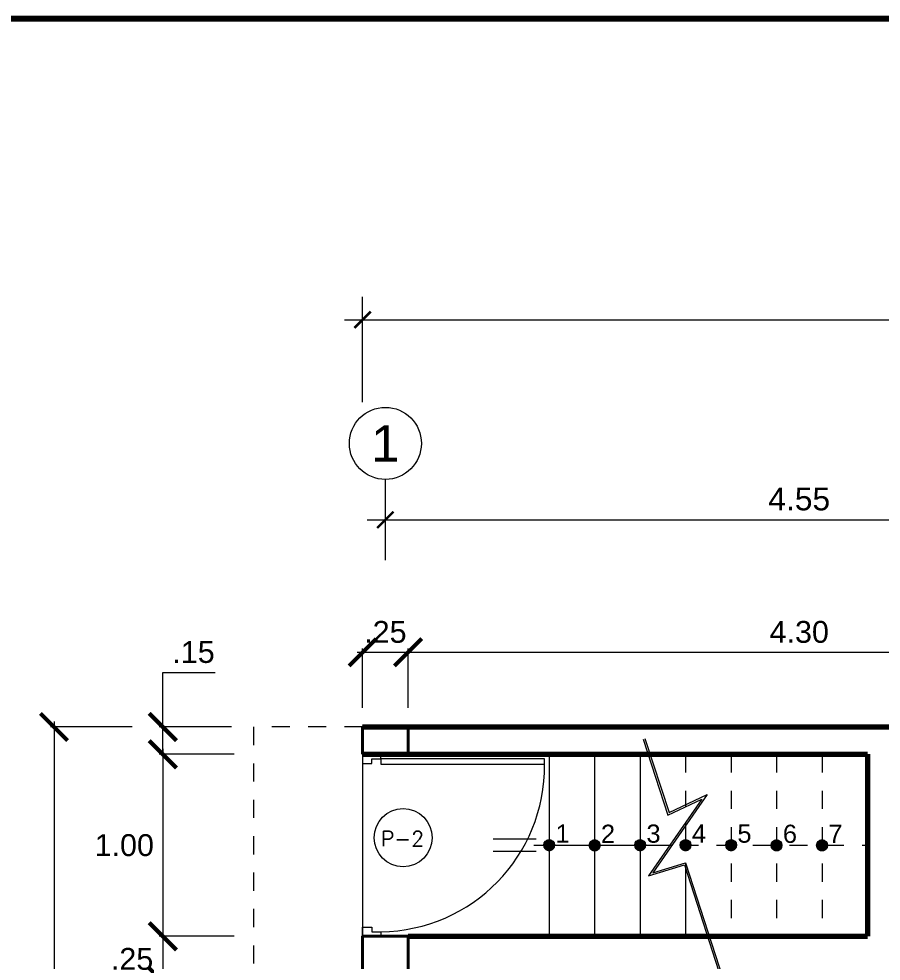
# Model space of a CAD drawing. Header units: millimetres. Extents: x 565 to 912, y 163 to 192.
# Drawn here: x 572.27 to 577.01, y 186.54 to 191.72 of the extents above; entities that cross this region are included whole.
import ezdxf

# ---------------------------------------------------------------- set-up
doc = ezdxf.new("R2010")
doc.units = ezdxf.units.MM
doc.header["$LTSCALE"] = 0.0125
doc.linetypes.add('DASHED2', pattern=[9.524999999999999, 6.35, -3.175])
for name, color, linetype, lineweight in [('COLUMNAS', 162, 'Continuous', 40), ('COTAS', 9, 'Continuous', 9), ('EQUIPO', 2, 'Continuous', 15), ('MARCO', 1, 'Continuous', 13), ('MARKO', 186, 'Continuous', 80), ('MURO ALTO', 40, 'Continuous', 70), ('proy', 254, 'Continuous', 0), ('PROYECCCIONES', 9, 'DASHED2', 9), ('TEXTO', 6, 'Continuous', 15)]:
    doc.layers.add(name, color=color, linetype=linetype, lineweight=lineweight)
doc.styles.add('ARIAL', font='arial.ttf')
doc.styles.add('NOMBRE-2', font='arial.ttf')
doc.styles.add('ROMANS135', font='romans.shx', dxfattribs={"width": 1.35})
doc.dimstyles.new('ISO-25', dxfattribs={"dimtxt": 0.12, "dimasz": 0.15, "dimexe": 0.02, "dimexo": 0.1055000000000001, "dimgap": 0.05, "dimtad": 2, "dimtih": 1, "dimtoh": 1, "dimzin": 4, "dimdsep": 46, "dimtxsty": 'ARIAL', "dimblk": 'ARCHTICK', "dimcen": 2.5, "dimdle": 0.03, "dimclrd": 1, "dimclre": 2, "dimclrt": 256, "dimadec": 0, "dimazin": 0, "dimtfac": 1, "dimtmove": 0, "dimatfit": 0, "dimldrblk": 'ARCHTICK', "dimfxl": 0, "dimlwd": 13, "dimlwe": 9, "dimarcsym": 0})
doc.dimstyles.new('PLANTA', dxfattribs={"dimtxt": 0.125, "dimasz": 0.09, "dimexe": 0.125, "dimexo": 0.1, "dimgap": 0.05, "dimtad": 1, "dimzin": 4, "dimdsep": 46, "dimtxsty": 'NOMBRE-2', "dimblk1": 'ARCHTICK', "dimblk2": 'ARCHTICK', "dimsah": 1, "dimcen": 0, "dimdle": 0.1, "dimclrd": 1, "dimclre": 1, "dimclrt": 256, "dimadec": 0, "dimazin": 0, "dimtfac": 1, "dimtmove": 1, "dimatfit": 3, "dimldrblk": 'ARCHTICK', "dimfxl": 0, "dimtolj": 1, "dimtzin": 0, "dimlwd": 0, "dimlwe": 0, "dimarcsym": 0})

# ---------------------------------------------------------------- blocks, each defined once
blk = doc.blocks.new('_ARCHTICK')
at = {"color": 0, "linetype": 'ByBlock', "const_width": 0.15}
blk.add_lwpolyline([(-0.5, -0.5), (0.5, 0.5)], dxfattribs=at)
blk = doc.blocks.new('*D18')
at = {"layer": 'COTAS', "color": 1, "lineweight": 13, "transparency": 16777216}
blk.add_line((572.4598761032306, 187.8573166755378), (572.4598761032306, 181.8973602362852), dxfattribs=at)
at = {"layer": 'COTAS', "color": 2, "lineweight": 9, "transparency": 16777216}
for p, q in [((572.8896680132184, 187.8273166755378), (572.4398761032306, 187.8273166755378)), ((572.9056994358532, 181.9273602362852), (572.4398761032306, 181.9273602362852))]:
    blk.add_line(p, q, dxfattribs=at)
at = {"layer": 'Defpoints', "color": 0, "transparency": 16777216}
for p in [(572.9951680132184, 187.8273166755378), (572.4598761032306, 181.9273602362852), (573.0111994358532, 181.9273602362852)]:
    blk.add_point(p, dxfattribs=at)
at = {"layer": 'COTAS', "color": 1, "lineweight": 13, "transparency": 16777216, "xscale": 0.15, "yscale": 0.15, "zscale": 0.15}
for p, rotation in [((572.4598761032306, 187.8273166755378), 90), ((572.4598761032306, 181.9273602362852), 270)]:
    blk.add_blockref('_ARCHTICK', p, dxfattribs=dict(at, rotation=rotation))
at = {"layer": 'COTAS', "transparency": 16777216, "insert": (572.2542280814025, 184.8773384559116), "char_height": 0.12, "attachment_point": 5, "style": 'ARIAL'}
blk.add_mtext('5.90', dxfattribs=at)
blk = doc.blocks.new('P1.0m')
at = {"layer": 'EQUIPO'}
blk.add_lwpolyline([(0.02500000000003411, 0), (0.05500000000003524, 0), (0.05500000000003524, 0.9000000000000057), (0.02500000000003411, 0.9000000000000057)], close=True, dxfattribs=at)
for points in [[(2.842170943040401e-14, -0.09999999999999432), (0.05000000000003979, -0.09999999999999432), (0.05000000000003979, -0.04999999999998295), (0.02500000000003411, -0.04999999999998295), (0.02500000000003411, 0), (2.842170943040401e-14, 0)], [(1.000000000000028, -0.09999999999999432), (0.950000000000017, -0.09999999999999432), (0.950000000000017, -0.04999999999998295), (0.9750000000000512, -0.04999999999998295), (0.9750000000000512, 0), (1.000000000000028, 0)]]:
    blk.add_lwpolyline(points, dxfattribs=at)
at = {"layer": 'EQUIPO', "color": 252}
blk.add_arc((0.06500000000002615, -0.009999999999990905), 0.9100549433962767, 0.6295986084095153, 90.6295986084095, dxfattribs=at)
blk = doc.blocks.new('*D22')
at = {"layer": 'COTAS', "color": 1, "lineweight": 13, "transparency": 16777216}
blk.add_line((574.1262554051223, 188.237783516041), (574.4362554051222, 188.237783516041), dxfattribs=at)
at = {"layer": 'COTAS', "color": 2, "lineweight": 9, "transparency": 16777216}
for p, q in [((574.1562554051222, 187.9328166755379), (574.1562554051222, 188.257783516041)), ((574.4062554051222, 187.9328166755379), (574.4062554051222, 188.257783516041))]:
    blk.add_line(p, q, dxfattribs=at)
at = {"layer": 'Defpoints', "color": 0, "transparency": 16777216}
for p in [(574.4062554051222, 188.237783516041), (574.1562554051222, 187.8273166755378), (574.4062554051222, 187.8273166755378)]:
    blk.add_point(p, dxfattribs=at)
at = {"layer": 'COTAS', "color": 1, "lineweight": 13, "transparency": 16777216, "xscale": 0.15, "yscale": 0.15, "zscale": 0.15, "rotation": 180}
blk.add_blockref('_ARCHTICK', (574.1562554051222, 188.237783516041), dxfattribs=at)
at = {"layer": 'COTAS', "color": 1, "lineweight": 13, "transparency": 16777216, "xscale": 0.15, "yscale": 0.15, "zscale": 0.15}
blk.add_blockref('_ARCHTICK', (574.4062554051222, 188.237783516041), dxfattribs=at)
at = {"layer": 'COTAS', "transparency": 16777216, "insert": (574.2812554051222, 188.3490522745676), "char_height": 0.12, "attachment_point": 5, "style": 'ARIAL'}
blk.add_mtext('.25', dxfattribs=at)
blk = doc.blocks.new('*D23')
at = {"layer": 'COTAS', "color": 1, "lineweight": 13, "transparency": 16777216}
blk.add_line((574.3762554051223, 188.237783516041), (578.7362554051223, 188.237783516041), dxfattribs=at)
at = {"layer": 'COTAS', "color": 2, "lineweight": 9, "transparency": 16777216}
for p, q in [((574.4062554051222, 187.9328166755379), (574.4062554051222, 188.257783516041)), ((578.7062554051223, 187.9328166755379), (578.7062554051223, 188.257783516041))]:
    blk.add_line(p, q, dxfattribs=at)
at = {"layer": 'Defpoints', "color": 0, "transparency": 16777216}
for p in [(578.7062554051223, 188.237783516041), (574.4062554051222, 187.8273166755378), (578.7062554051223, 187.8273166755378)]:
    blk.add_point(p, dxfattribs=at)
at = {"layer": 'COTAS', "color": 1, "lineweight": 13, "transparency": 16777216, "xscale": 0.15, "yscale": 0.15, "zscale": 0.15, "rotation": 180}
blk.add_blockref('_ARCHTICK', (574.4062554051222, 188.237783516041), dxfattribs=at)
at = {"layer": 'COTAS', "color": 1, "lineweight": 13, "transparency": 16777216, "xscale": 0.15, "yscale": 0.15, "zscale": 0.15}
blk.add_blockref('_ARCHTICK', (578.7062554051223, 188.237783516041), dxfattribs=at)
at = {"layer": 'COTAS', "transparency": 16777216, "insert": (576.5562554051223, 188.349093202262), "char_height": 0.12, "attachment_point": 5, "style": 'ARIAL'}
blk.add_mtext('4.30', dxfattribs=at)
blk = doc.blocks.new('*D44')
at = {"layer": 'COTAS', "color": 1, "lineweight": 13, "transparency": 16777216}
for p, q in [((573.0576791699901, 187.8273166755378), (573.0576791699901, 188.1273166755379)), ((573.0576791699901, 188.1273166755379), (573.3454690744921, 188.1273166755379)), ((573.0576791699901, 187.6773166755379), (573.0576791699901, 187.8273166755378)), ((573.0576791699901, 187.6773166755379), (573.0576791699901, 187.5273166755379))]:
    blk.add_line(p, q, dxfattribs=at)
at = {"layer": 'COTAS', "color": 2, "lineweight": 9, "transparency": 16777216}
for p, q in [((573.4345131887541, 187.8273166755378), (573.0376791699902, 187.8273166755378)), ((573.4345131887541, 187.6773166755379), (573.0376791699902, 187.6773166755379))]:
    blk.add_line(p, q, dxfattribs=at)
at = {"layer": 'Defpoints', "color": 0, "transparency": 16777216}
for p in [(573.5400131887541, 187.8273166755378), (573.0576791699901, 187.6773166755379), (573.5400131887541, 187.6773166755379)]:
    blk.add_point(p, dxfattribs=at)
at = {"layer": 'COTAS', "color": 1, "lineweight": 13, "transparency": 16777216, "xscale": 0.15, "yscale": 0.15, "zscale": 0.15}
for p, rotation in [((573.0576791699901, 187.8273166755378), 270), ((573.0576791699901, 187.6773166755379), 90)]:
    blk.add_blockref('_ARCHTICK', p, dxfattribs=dict(at, rotation=rotation))
at = {"layer": 'COTAS', "transparency": 16777216, "insert": (573.2265741222411, 188.2385854340645), "char_height": 0.12, "attachment_point": 5, "style": 'ARIAL'}
blk.add_mtext('.15', dxfattribs=at)
blk = doc.blocks.new('*D66')
at = {"layer": 'COTAS', "color": 1, "lineweight": 13, "transparency": 16777216}
blk.add_line((573.0576791699901, 187.7073166755379), (573.0576791699901, 186.6473166755379), dxfattribs=at)
at = {"layer": 'COTAS', "color": 2, "lineweight": 9, "transparency": 16777216}
for p, q in [((573.4507554051222, 187.6773166755379), (573.0376791699902, 187.6773166755379)), ((573.4507554051222, 186.6773166755379), (573.0376791699902, 186.6773166755379))]:
    blk.add_line(p, q, dxfattribs=at)
at = {"layer": 'Defpoints', "color": 0, "transparency": 16777216}
for p in [(573.5562554051222, 187.6773166755379), (573.0576791699901, 186.6773166755379), (573.5562554051222, 186.6773166755379)]:
    blk.add_point(p, dxfattribs=at)
at = {"layer": 'COTAS', "color": 1, "lineweight": 13, "transparency": 16777216, "xscale": 0.15, "yscale": 0.15, "zscale": 0.15}
for p, rotation in [((573.0576791699901, 187.6773166755379), 90), ((573.0576791699901, 186.6773166755379), 270)]:
    blk.add_blockref('_ARCHTICK', p, dxfattribs=dict(at, rotation=rotation))
at = {"layer": 'COTAS', "transparency": 16777216, "insert": (572.8458510663066, 187.177316675538), "char_height": 0.12, "attachment_point": 5, "style": 'ARIAL'}
blk.add_mtext('1.00', dxfattribs=at)
blk = doc.blocks.new('*D67')
at = {"layer": 'COTAS', "color": 2, "lineweight": 9, "transparency": 16777216}
for p, q in [((573.4507554051222, 186.6773166755379), (573.0376791699902, 186.6773166755379)), ((573.4507554051222, 186.4273166755379), (573.0376791699902, 186.4273166755379))]:
    blk.add_line(p, q, dxfattribs=at)
at = {"layer": 'COTAS', "color": 1, "lineweight": 13, "transparency": 16777216}
blk.add_line((573.0576791699901, 186.7073166755379), (573.0576791699901, 186.3973166755379), dxfattribs=at)
at = {"layer": 'Defpoints', "color": 0, "transparency": 16777216}
for p in [(573.5562554051222, 186.6773166755379), (573.0576791699901, 186.4273166755379), (573.5562554051222, 186.4273166755379)]:
    blk.add_point(p, dxfattribs=at)
at = {"layer": 'COTAS', "color": 1, "lineweight": 13, "transparency": 16777216, "xscale": 0.15, "yscale": 0.15, "zscale": 0.15}
for p, rotation in [((573.0576791699901, 186.6773166755379), 90), ((573.0576791699901, 186.4273166755379), 270)]:
    blk.add_blockref('_ARCHTICK', p, dxfattribs=dict(at, rotation=rotation))
at = {"layer": 'COTAS', "transparency": 16777216, "insert": (572.8887842177392, 186.552316675538), "char_height": 0.12, "attachment_point": 5, "style": 'ARIAL'}
blk.add_mtext('.25', dxfattribs=at)
blk = doc.blocks.new('*D192')
at = {"layer": 'COTAS', "color": 1, "lineweight": 0, "transparency": 16777216}
for p, q in [((574.1562554051221, 189.6124970027279), (574.1562554051221, 190.1901630261959)), ((611.6362554051221, 189.6124970027279), (611.6362554051221, 190.1901630261959)), ((574.0562554051221, 190.0651630261959), (611.7362554051222, 190.0651630261959))]:
    blk.add_line(p, q, dxfattribs=at)
at = {"layer": 'Defpoints', "color": 0, "transparency": 16777216}
for p in [(611.6362554051221, 190.0651630261959), (574.1562554051221, 189.5124970027279), (611.6362554051221, 189.5124970027279)]:
    blk.add_point(p, dxfattribs=at)
at = {"layer": 'COTAS', "color": 1, "lineweight": 0, "transparency": 16777216, "xscale": 0.09, "yscale": 0.09, "zscale": 0.09, "rotation": 180}
blk.add_blockref('_ARCHTICK', (574.1562554051221, 190.0651630261959), dxfattribs=at)
at = {"layer": 'COTAS', "color": 1, "lineweight": 0, "transparency": 16777216, "xscale": 0.09, "yscale": 0.09, "zscale": 0.09}
blk.add_blockref('_ARCHTICK', (611.6362554051221, 190.0651630261959), dxfattribs=at)
at = {"layer": 'COTAS', "transparency": 16777216, "insert": (592.8962554051221, 190.1790272826761), "char_height": 0.125, "attachment_point": 5, "style": 'NOMBRE-2'}
blk.add_mtext('\\A1;37.48', dxfattribs=at)
blk = doc.blocks.new('*D194')
at = {"layer": 'COTAS', "color": 1, "lineweight": 0, "transparency": 16777216}
for p, q in [((574.2812554051221, 188.8439897205634), (574.2812554051221, 189.0908906524509)), ((578.8312554051222, 188.8439897205634), (578.8312554051222, 189.0908906524509)), ((574.1812554051221, 188.9658906524509), (578.9312554051222, 188.9658906524509))]:
    blk.add_line(p, q, dxfattribs=at)
at = {"layer": 'Defpoints', "color": 0, "transparency": 16777216}
for p in [(578.8312554051222, 188.9658906524509), (574.2812554051221, 188.7439897205634), (578.8312554051222, 188.7439897205634)]:
    blk.add_point(p, dxfattribs=at)
at = {"layer": 'COTAS', "color": 1, "lineweight": 0, "transparency": 16777216, "xscale": 0.09, "yscale": 0.09, "zscale": 0.09, "rotation": 180}
blk.add_blockref('_ARCHTICK', (574.2812554051221, 188.9658906524509), dxfattribs=at)
at = {"layer": 'COTAS', "color": 1, "lineweight": 0, "transparency": 16777216, "xscale": 0.09, "yscale": 0.09, "zscale": 0.09}
blk.add_blockref('_ARCHTICK', (578.8312554051222, 188.9658906524509), dxfattribs=at)
at = {"layer": 'COTAS', "transparency": 16777216, "insert": (576.5562554051221, 189.0794564778261), "char_height": 0.125, "attachment_point": 5, "style": 'NOMBRE-2'}
blk.add_mtext('\\A1;4.55', dxfattribs=at)

msp = doc.modelspace()

# ---------------------------------------------------------------- hatches: boundary and pattern name
at = {"layer": 'MARCO'}
h = msp.add_hatch(dxfattribs=at)
h.set_pattern_fill('LINE', color=256, scale=0.0001, style=0)
h.set_pattern_definition([(0, (144.8010589904225, 26.63179688371451), (0, 0.0003175), [])])
h.paths.add_polyline_path([(575.1520282688333, 187.178375697937, 1), (575.2112825414114, 187.178375697937, 1)])
h = msp.add_hatch(dxfattribs=at)
h.set_pattern_fill('LINE', color=256, scale=0.0001, style=0)
h.set_pattern_definition([(0, (145.0510589904225, 26.63073786131534), (0, 0.0003175), [])])
h.paths.add_polyline_path([(575.4020282688333, 187.1773166755379, 1), (575.4612825414114, 187.1773166755379, 1)])
h = msp.add_hatch(dxfattribs=at)
h.set_pattern_fill('LINE', color=256, scale=0.0001, style=0)
h.set_pattern_definition([(0, (145.3010589904225, 26.63179688371451), (0, 0.0003175), [])])
h.paths.add_polyline_path([(575.6520282688333, 187.178375697937, 1), (575.7112825414114, 187.178375697937, 1)])
h = msp.add_hatch(dxfattribs=at)
h.set_pattern_fill('LINE', color=256, scale=0.0001, style=0)
h.set_pattern_definition([(0, (145.5510589904225, 26.63179688371451), (0, 0.0003175), [])])
h.paths.add_polyline_path([(575.9020282688333, 187.178375697937, 1), (575.9612825414114, 187.178375697937, 1)])
h = msp.add_hatch(dxfattribs=at)
h.set_pattern_fill('LINE', color=256, scale=0.0001, style=0)
h.set_pattern_definition([(0, (145.8010589904225, 26.63179688371451), (0, 0.0003175), [])])
h.paths.add_polyline_path([(576.1520282688333, 187.178375697937, 1), (576.2112825414114, 187.178375697937, 1)])
h = msp.add_hatch(dxfattribs=at)
h.set_pattern_fill('LINE', color=256, scale=0.0001, style=0)
h.set_pattern_definition([(0, (146.0510589904225, 26.63073786131534), (0, 0.0003175), [])])
h.paths.add_polyline_path([(576.4020282688333, 187.1773166755379, 1), (576.4612825414114, 187.1773166755379, 1)])
h = msp.add_hatch(dxfattribs=at)
h.set_pattern_fill('LINE', color=256, scale=0.0001, style=0)
h.set_pattern_definition([(0, (146.3010589904225, 26.63073786131534), (0, 0.0003175), [])])
h.paths.add_polyline_path([(576.6520282688333, 187.1773166755379, 1), (576.7112825414114, 187.1773166755379, 1)])

# ---------------------------------------------------------------- linework, layer by layer
at = {"layer": 'COLUMNAS'}
for points in [[(574.1562554051222, 187.6773166755379), (574.4062554051222, 187.6773166755379), (574.4062554051222, 187.8273166755378), (574.1562554051222, 187.8273166755378)], [(574.1562554051222, 186.4273166755379), (574.4062554051222, 186.4273166755379), (574.4062554051222, 186.6773166755379), (574.1562554051222, 186.6773166755379)]]:
    msp.add_lwpolyline(points, close=True, dxfattribs=at)
at = {"layer": 'EQUIPO'}
for centre in [(575.1816554051222, 187.178375697937), (575.4316554051222, 187.1773166755379), (575.6816554051222, 187.178375697937), (575.9316554051222, 187.178375697937), (576.1816554051222, 187.178375697937), (576.4316554051222, 187.1773166755379), (576.6816554051222, 187.1773166755379)]:
    msp.add_circle(centre, 0.02962713628906499, dxfattribs=at)
at = {"layer": 'MARKO'}
msp.add_lwpolyline([(564.7868455751171, 191.7185209850261), (564.7868455751171, 163.2185209850298), (628.3801070476148, 163.2185209850297), (628.3801070476148, 191.7185209850261)], close=True, dxfattribs=at)
at = {"layer": 'MURO ALTO'}
for p, q in [((574.1562554051222, 187.8273166755378), (595.2062554051223, 187.8273166755378)), ((574.1562554051222, 187.6773166755379), (576.9316554051222, 187.6773166755379)), ((576.9316554051222, 187.6773166755378), (576.9316554051222, 186.6773166755379)), ((574.4062554051222, 186.6773166755379), (576.9316554051222, 186.6773166755379))]:
    msp.add_line(p, q, dxfattribs=at)
at = {"layer": 'proy'}
for p, q in [((574.1562554051222, 187.6773166755379), (574.1562554051222, 186.6773166755379)), ((575.1816554051222, 187.6773166755378), (575.1816554051222, 186.6773166755379)), ((575.4316554051222, 187.6773166755378), (575.4316554051222, 186.6773166755379)), ((575.6816554051222, 187.6773166755378), (575.6816554051222, 186.6773166755379)), ((575.9316554051222, 187.3030350247913), (575.9316554051222, 187.148748561648)), ((575.1093017620069, 187.2108581168893), (574.8736289646552, 187.2108581168893)), ((575.1093017620069, 187.1437752341865), (574.8736289646552, 187.1437752341865)), ((575.0968248794579, 187.1773166755379), (575.856678298822, 187.1773166755379)), ((575.9316554051222, 187.0817632071336), (575.9316554051222, 186.6773166755379))]:
    msp.add_line(p, q, dxfattribs=at)
for points in [[(575.6987071735776, 187.7610508059523), (575.8344562487518, 187.3430135858787), (576.0203182326172, 187.4309435666681), (575.727633935406, 187.0087054907545), (575.9251603352146, 187.0693102939531), (576.1467369209681, 186.3813500809115)], [(575.7082182698584, 187.7641393408052), (575.8404561698501, 187.3569147315035), (576.0498330454126, 187.4559694400731), (575.7522975698556, 187.026732860208), (575.9316554051222, 187.0817632071336), (576.1562554051222, 186.3844157716018)]]:
    msp.add_lwpolyline(points, dxfattribs=at)
msp.add_circle((574.3789461676006, 187.2191224746343), 0.1595576418329775, dxfattribs=at)
at = {"layer": 'PROYECCCIONES'}
for p, q in [((574.1562554051222, 187.8273166755378), (573.5562554051222, 187.8273166755378)), ((573.5562554051222, 187.8273166755378), (573.5562554051222, 181.9273166755378)), ((575.9316554051222, 187.6773166755378), (575.9316554051222, 187.3889978144694)), ((576.1816554051222, 187.6773166755378), (576.1816554051222, 186.6773166755379)), ((576.4316554051222, 187.6773166755378), (576.4316554051222, 186.6773166755379)), ((576.6816554051222, 187.6773166755378), (576.6816554051222, 186.6773166755379)), ((575.9020472022681, 187.1773166755379), (576.9316554051222, 187.1773166755379))]:
    msp.add_line(p, q, dxfattribs=at)
at = {"layer": 'TEXTO'}
msp.add_line((574.2812554051221, 188.7439897205634), (574.2812554051221, 189.1877915843384), dxfattribs=at)
msp.add_circle((574.2812554051224, 189.3857107812973), 0.1979191969588499, dxfattribs=at)

# ---------------------------------------------------------------- block references
at = {"layer": 'proy', "rotation": 270}
msp.add_blockref('P1.0m', (574.2562554051223, 187.6773166755379), dxfattribs=at)

# ---------------------------------------------------------------- texts
at = {"layer": 'TEXTO'}
for s, height, style, p in [('1', 0.1, 'ARIAL', (575.2163258805011, 187.191541774179)), ('2', 0.1, 'ARIAL', (575.4663258805011, 187.1904827517799)), ('3', 0.1, 'ARIAL', (575.7163258805011, 187.191541774179)), ('4', 0.1, 'ARIAL', (575.9663258805011, 187.191541774179)), ('5', 0.1, 'ARIAL', (576.2163258805011, 187.191541774179)), ('6', 0.1, 'ARIAL', (576.4663258805011, 187.1904827517799)), ('7', 0.1, 'ARIAL', (576.7163258805011, 187.1904827517799)), ('P-2', 0.0825, 'ROMANS135', (574.2567303921822, 187.1725320390319))]:
    msp.add_text(s, height=height, dxfattribs=dict(at, style=style)).set_placement(p)
at = {"layer": 'TEXTO', "insert": (574.2812554051224, 189.3857107812973), "char_height": 0.2, "attachment_point": 5, "style": 'ARIAL'}
msp.add_mtext('1', dxfattribs=at)

# ---------------------------------------------------------------- dimensions: what is measured, and where the dimension line sits
at = {"layer": 'COTAS'}
for base, p1, p2, picture, middle in [((611.6362554051221, 190.0651630261959), (574.1562554051221, 189.5124970027279), (611.6362554051221, 189.5124970027279), '*D192', (592.8962554051221, 190.1790272826761)), ((578.8312554051222, 188.9658906524509), (574.2812554051221, 188.7439897205634), (578.8312554051222, 188.7439897205634), '*D194', (576.5562554051221, 189.0794564778261))]:
    dim = msp.add_linear_dim(base=base, p1=p1, p2=p2, dimstyle='PLANTA', dxfattribs=at)
    dim.commit()
    dim.dimension.update_dxf_attribs({"geometry": picture, "text_midpoint": middle})
dim = msp.add_linear_dim(base=(574.4062554051222, 188.237783516041), p1=(574.1562554051222, 187.8273166755378), p2=(574.4062554051222, 187.8273166755378), dimstyle='ISO-25', dxfattribs=at)
dim.commit()
dim.dimension.update_dxf_attribs({"geometry": '*D22', "text_midpoint": (574.2812554051222, 188.237783516041), "dimtype": 160})
dim = msp.add_linear_dim(base=(578.7062554051223, 188.237783516041), p1=(574.4062554051222, 187.8273166755378), p2=(578.7062554051223, 187.8273166755378), dimstyle='ISO-25', override={"dimtmove": 1}, dxfattribs=at)
dim.commit()
dim.dimension.update_dxf_attribs({"geometry": '*D23', "text_midpoint": (576.5562554051223, 188.349093202262)})
dim = msp.add_linear_dim(base=(573.0576791699901, 187.6773166755379), p1=(573.5400131887541, 187.8273166755378), p2=(573.5400131887541, 187.6773166755379), angle=90, dimstyle='ISO-25', dxfattribs=at)
dim.commit()
dim.dimension.update_dxf_attribs({"geometry": '*D44', "text_midpoint": (573.2265741222411, 188.1273166755379), "dimtype": 160})
for base, p1, p2, picture, middle in [((572.4598761032306, 181.9273602362852), (572.9951680132184, 187.8273166755378), (573.0111994358532, 181.9273602362852), '*D18', (572.2542280814025, 184.8773384559116)), ((573.0576791699901, 186.6773166755379), (573.5562554051222, 187.6773166755379), (573.5562554051222, 186.6773166755379), '*D66', (572.8458510663066, 187.177316675538))]:
    dim = msp.add_linear_dim(base=base, p1=p1, p2=p2, angle=90, dimstyle='ISO-25', dxfattribs=at)
    dim.commit()
    dim.dimension.update_dxf_attribs({"geometry": picture, "text_midpoint": middle})
dim = msp.add_linear_dim(base=(573.0576791699901, 186.4273166755379), p1=(573.5562554051222, 186.6773166755379), p2=(573.5562554051222, 186.4273166755379), angle=90, dimstyle='ISO-25', override={"dimtmove": 1}, dxfattribs=at)
dim.commit()
dim.dimension.update_dxf_attribs({"geometry": '*D67', "text_midpoint": (572.8887842177392, 186.552316675538)})

doc.saveas('drawing.dxf')
